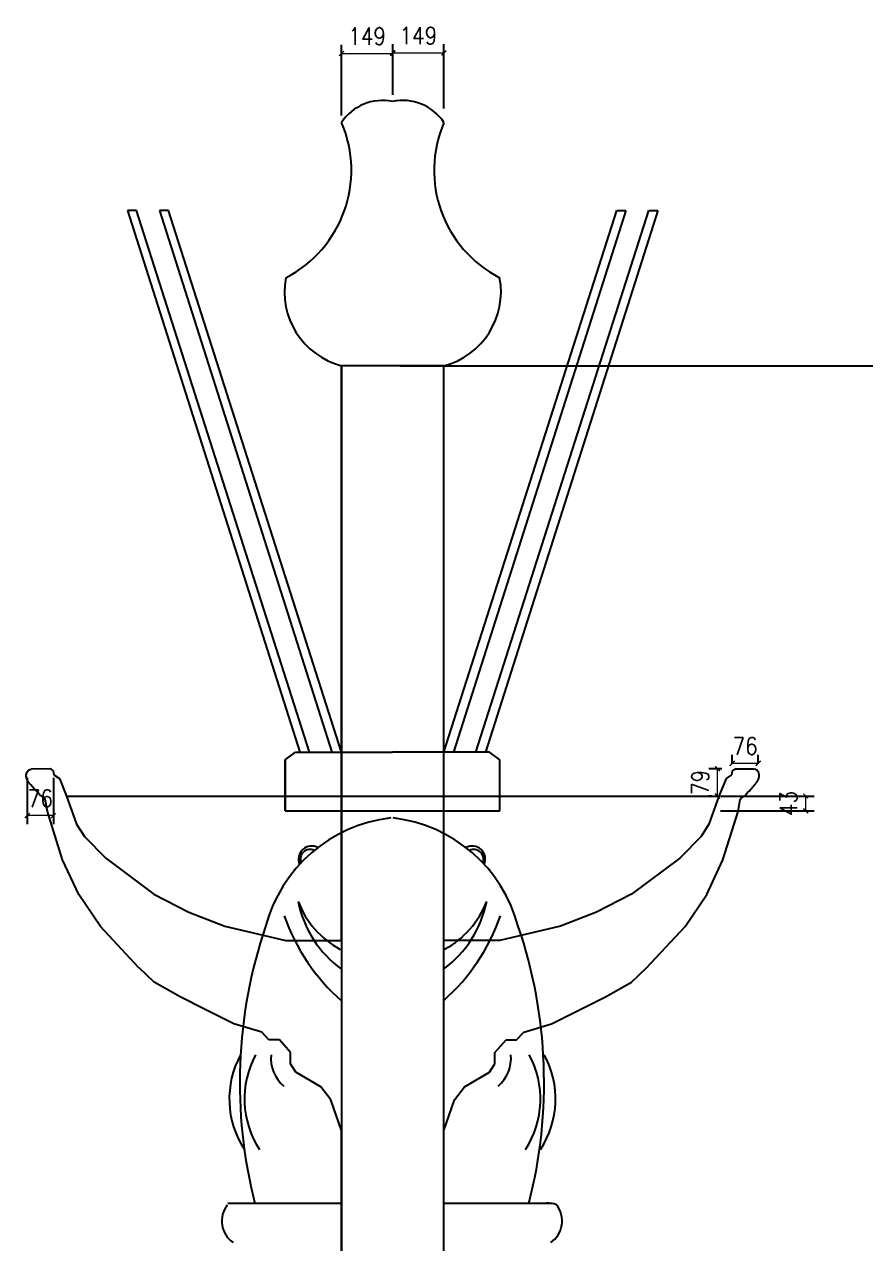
# Model space of a CAD drawing. Header units: millimetres. Extents: x -73920 to 111210, y -48963 to 87920.
# Drawn here: x 63984 to 66422, y 24429 to 27965 of the extents above; entities that cross this region are included whole.
import ezdxf

# ---------------------------------------------------------------- set-up
doc = ezdxf.new("R2010")
doc.units = ezdxf.units.MM
doc.header["$LTSCALE"] = 100
doc.header["$MEASUREMENT"] = 0
doc.linetypes.add('DOT2', pattern=[0.125, 0, -0.125])
doc.layers.add('A-HATCH', color=251, linetype='Continuous')
doc.layers.add('water', color=150, linetype='DOT2')
doc.styles.add('DIM25', font='simplex.shx', dxfattribs={"width": 0.85, "height": 50})
doc.dimstyles.new('DIM25', dxfattribs={"dimtxt": 500, "dimasz": 1, "dimexe": 25, "dimexo": 20, "dimgap": 25, "dimtad": 1, "dimdec": 0, "dimzin": 0, "dimdsep": 46, "dimtxsty": 'DIM25', "dimblk": 'Tick', "dimcen": 0.09, "dimdle": 25, "dimclrd": 256, "dimclre": 256, "dimclrt": 1, "dimadec": 0, "dimazin": 0, "dimtfac": 1, "dimtdec": 0, "dimtix": 1, "dimtmove": 2, "dimatfit": 3, "dimldrblk": 'Tick', "dimfxl": 1, "dimtolj": 1, "dimtzin": 0, "dimlwd": 5, "dimarcsym": 0})

# ---------------------------------------------------------------- blocks, each defined once
blk = doc.blocks.new('Tick')
at = {"const_width": 4}
blk.add_lwpolyline([(-7.1, -7.1), (7.1, 7.1)], dxfattribs=at)
blk = doc.blocks.new('*D297')
at = {"layer": 'A-HATCH', "lineweight": -2, "transparency": 16777216}
for p, q in [((64904.1, 27700.5), (64904.1, 27905.6)), ((65052.6, 27761), (65052.6, 27905.6))]:
    blk.add_line(p, q, dxfattribs=at)
at = {"layer": 'A-HATCH', "lineweight": 5, "transparency": 16777216}
for p, q in [((64903.1, 27880.6), (64902.1, 27880.6)), ((64904.1, 27880.6), (65052.6, 27880.6)), ((65053.6, 27880.6), (65054.6, 27880.6))]:
    blk.add_line(p, q, dxfattribs=at)
at = {"layer": 'DEFPOINTS', "color": 0, "lineweight": 25, "transparency": 16777216}
for p in [(65052.6, 27880.6), (65052.6, 27741), (64904.1, 27680.5)]:
    blk.add_point(p, dxfattribs=at)
at = {"layer": 'A-HATCH', "lineweight": 5, "transparency": 16777216}
blk.add_blockref('Tick', (64904.1, 27880.6), dxfattribs=at)
at = {"layer": 'A-HATCH', "lineweight": 5, "transparency": 16777216, "rotation": 180}
blk.add_blockref('Tick', (65052.6, 27880.6), dxfattribs=at)
at = {"layer": 'A-HATCH', "color": 1, "transparency": 16777216, "insert": (64978.4, 27930.6), "char_height": 50, "attachment_point": 5, "style": 'DIM25'}
blk.add_mtext('\\A1;149', dxfattribs=at)
blk = doc.blocks.new('*D298')
at = {"layer": 'A-HATCH', "lineweight": -2, "transparency": 16777216}
for p, q in [((65052.6, 27760.8), (65052.6, 27907.2)), ((65201.1, 27720.5), (65201.1, 27907.2))]:
    blk.add_line(p, q, dxfattribs=at)
at = {"layer": 'A-HATCH', "lineweight": 5, "transparency": 16777216}
for p, q in [((65051.6, 27882.2), (65050.6, 27882.2)), ((65052.6, 27882.2), (65201.1, 27882.2)), ((65202.1, 27882.2), (65203.1, 27882.2))]:
    blk.add_line(p, q, dxfattribs=at)
at = {"layer": 'DEFPOINTS', "color": 0, "lineweight": 25, "transparency": 16777216}
for p in [(65201.1, 27882.2), (65052.6, 27740.8), (65201.1, 27700.5)]:
    blk.add_point(p, dxfattribs=at)
at = {"layer": 'A-HATCH', "lineweight": 5, "transparency": 16777216}
blk.add_blockref('Tick', (65052.6, 27882.2), dxfattribs=at)
at = {"layer": 'A-HATCH', "lineweight": 5, "transparency": 16777216, "rotation": 180}
blk.add_blockref('Tick', (65201.1, 27882.2), dxfattribs=at)
at = {"layer": 'A-HATCH', "color": 1, "transparency": 16777216, "insert": (65126.9, 27932.2), "char_height": 50, "attachment_point": 5, "style": 'DIM25'}
blk.add_mtext('\\A1;149', dxfattribs=at)
blk = doc.blocks.new('*D299')
at = {"layer": 'A-HATCH', "lineweight": -2, "transparency": 16777216}
for p, q in [((66003.5, 25725.2), (66276, 25725.2)), ((66003.5, 25681.8), (66276, 25681.8))]:
    blk.add_line(p, q, dxfattribs=at)
at = {"layer": 'A-HATCH', "lineweight": 5, "transparency": 16777216}
for p, q in [((66251, 25726.2), (66251, 25727.2)), ((66251, 25681.8), (66251, 25725.2)), ((66251, 25680.8), (66251, 25679.8))]:
    blk.add_line(p, q, dxfattribs=at)
at = {"layer": 'DEFPOINTS', "color": 0, "lineweight": 25, "transparency": 16777216}
for p in [(65983.5, 25725.2), (66251, 25725.2), (65983.5, 25681.8)]:
    blk.add_point(p, dxfattribs=at)
at = {"layer": 'A-HATCH', "lineweight": 5, "transparency": 16777216}
for p, rotation in [((66251, 25725.2), 270), ((66251, 25681.8), 90)]:
    blk.add_blockref('Tick', p, dxfattribs=dict(at, rotation=rotation))
at = {"layer": 'A-HATCH', "color": 1, "transparency": 16777216, "insert": (66201, 25703.5), "char_height": 50, "attachment_point": 5, "rotation": 90, "style": 'DIM25'}
blk.add_mtext('\\A1;43', dxfattribs=at)
blk = doc.blocks.new('*D300')
at = {"layer": 'A-HATCH', "lineweight": -2, "transparency": 16777216}
for p, q in [((66007.6, 25804.3), (65970.1, 25804.3)), ((65979.1, 25725.2), (65970.1, 25725.2))]:
    blk.add_line(p, q, dxfattribs=at)
at = {"layer": 'A-HATCH', "lineweight": 5, "transparency": 16777216}
for p, q in [((65995.1, 25805.3), (65995.1, 25806.3)), ((65995.1, 25725.2), (65995.1, 25804.3)), ((65995.1, 25724.2), (65995.1, 25723.2))]:
    blk.add_line(p, q, dxfattribs=at)
at = {"layer": 'DEFPOINTS', "color": 0, "lineweight": 25, "transparency": 16777216}
for p in [(65995.1, 25804.3), (66027.6, 25804.3), (65999.1, 25725.2)]:
    blk.add_point(p, dxfattribs=at)
at = {"layer": 'A-HATCH', "lineweight": 5, "transparency": 16777216}
for p, rotation in [((65995.1, 25804.3), 270), ((65995.1, 25725.2), 90)]:
    blk.add_blockref('Tick', p, dxfattribs=dict(at, rotation=rotation))
at = {"layer": 'A-HATCH', "color": 1, "transparency": 16777216, "insert": (65945.1, 25764.7), "char_height": 50, "attachment_point": 5, "rotation": 90, "style": 'DIM25'}
blk.add_mtext('\\A1;79', dxfattribs=at)
blk = doc.blocks.new('*D295')
at = {"layer": 'A-HATCH', "lineweight": 5, "transparency": 16777216}
for p, q in [((66036.6, 25820.2), (66035.6, 25820.2)), ((66037.6, 25820.2), (66113.1, 25820.2)), ((66114.1, 25820.2), (66115.1, 25820.2))]:
    blk.add_line(p, q, dxfattribs=at)
at = {"layer": 'A-HATCH', "lineweight": -2, "transparency": 16777216}
for p, q in [((66037.6, 25819.8), (66037.6, 25845.2)), ((66113.1, 25819.8), (66113.1, 25845.2))]:
    blk.add_line(p, q, dxfattribs=at)
at = {"layer": 'DEFPOINTS', "color": 0, "lineweight": 25, "transparency": 16777216}
for p in [(66113.1, 25820.2), (66037.6, 25799.8), (66113.1, 25799.8)]:
    blk.add_point(p, dxfattribs=at)
at = {"layer": 'A-HATCH', "lineweight": 5, "transparency": 16777216}
blk.add_blockref('Tick', (66037.6, 25820.2), dxfattribs=at)
at = {"layer": 'A-HATCH', "lineweight": 5, "transparency": 16777216, "rotation": 180}
blk.add_blockref('Tick', (66113.1, 25820.2), dxfattribs=at)
at = {"layer": 'A-HATCH', "color": 1, "transparency": 16777216, "insert": (66075.4, 25870.2), "char_height": 50, "attachment_point": 5, "style": 'DIM25'}
blk.add_mtext('\\A1;76', dxfattribs=at)
blk = doc.blocks.new('*D296')
at = {"layer": 'A-HATCH', "lineweight": -2, "transparency": 16777216}
for p, q in [((63992.1, 25778.4), (63992.1, 25643.2)), ((64067.7, 25778.4), (64067.7, 25643.2))]:
    blk.add_line(p, q, dxfattribs=at)
at = {"layer": 'A-HATCH', "lineweight": 5, "transparency": 16777216}
for p, q in [((63991.1, 25668.2), (63990.1, 25668.2)), ((64067.7, 25668.2), (63992.1, 25668.2)), ((64068.7, 25668.2), (64069.7, 25668.2))]:
    blk.add_line(p, q, dxfattribs=at)
at = {"layer": 'DEFPOINTS', "color": 0, "lineweight": 25, "transparency": 16777216}
for p in [(63992.1, 25798.4), (64067.7, 25798.4), (63992.1, 25668.2)]:
    blk.add_point(p, dxfattribs=at)
at = {"layer": 'A-HATCH', "lineweight": 5, "transparency": 16777216}
blk.add_blockref('Tick', (63992.1, 25668.2), dxfattribs=at)
at = {"layer": 'A-HATCH', "lineweight": 5, "transparency": 16777216, "rotation": 180}
blk.add_blockref('Tick', (64067.7, 25668.2), dxfattribs=at)
at = {"layer": 'A-HATCH', "color": 1, "transparency": 16777216, "insert": (64029.9, 25718.2), "char_height": 50, "attachment_point": 5, "style": 'DIM25'}
blk.add_mtext('\\A1;76', dxfattribs=at)
blk = doc.blocks.new('*D312')
at = {"layer": 'DEFPOINTS', "color": 0, "linetype": 'ByBlock', "lineweight": 25, "transparency": 16777216}
for p in [(65054.1, 26973.9), (67470, 26973.9), (65054.1, 22521.1)]:
    blk.add_point(p, dxfattribs=at)
at = {"layer": 'water', "linetype": 'ByBlock', "lineweight": -2, "transparency": 16777216}
for p, q in [((65074.1, 26973.9), (67495, 26973.9)), ((65074.1, 22521.1), (67495, 22521.1))]:
    blk.add_line(p, q, dxfattribs=at)
at = {"layer": 'water', "linetype": 'ByBlock', "lineweight": 5, "transparency": 16777216}
blk.add_line((67470, 22522.1), (67470, 26972.9), dxfattribs=at)
for p, rotation in [((67470, 26973.9), 90), ((67470, 22521.1), 270)]:
    blk.add_blockref('Tick', p, dxfattribs=dict(at, rotation=rotation))
at = {"layer": 'water', "color": 1, "linetype": 'ByBlock', "lineweight": 25, "transparency": 16777216, "insert": (67420, 24747.5), "char_height": 50, "attachment_point": 5, "rotation": 90, "style": 'DIM25'}
blk.add_mtext('\\A1;4453', dxfattribs=at)

msp = doc.modelspace()

# ---------------------------------------------------------------- linework, layer by layer
at = {"layer": 'A-HATCH', "color": 4}
for p, q in [((64309.50140309, 27424.82718345), (64282.91661199, 27424.82718345)), ((64282.91661199, 27424.82718345), (64783.02745631, 25852.4332285)), ((64811.01976564, 25852.4332285), (64309.50140309, 27424.82718345)), ((64402.37654116, 27424.82718345), (64375.79175007, 27424.82718345)), ((64375.79175007, 27424.82718345), (64875.90259439, 25852.4332285)), ((64903.89490372, 25852.4332285), (64402.37654116, 27424.82718345)), ((65201.12148201, 25852.4332285), (65702.63984456, 27424.82718345)), ((65729.22463566, 27424.82718345), (65229.11379134, 25852.4332285)), ((65293.99662008, 25852.4332285), (65795.51498264, 27424.82718345)), ((65822.09977373, 27424.82718345), (65321.98892941, 25852.4332285)), ((65702.63984456, 27424.82718345), (65729.22463566, 27424.82718345)), ((65795.51498264, 27424.82718345), (65822.09977373, 27424.82718345)), ((64904.11650217, 25305.78132406), (64904.11650217, 26973.85794779)), ((65201.12148201, 25305.78132406), (65201.12148201, 26973.85799649)), ((64740.69381395, 25830.03900109), (64770.00438153, 25852.4332285)), ((64770.00438153, 25852.4332285), (65052.01262738, 25852.4332285)), ((64783.02745631, 25852.4332285), (64811.01976564, 25852.4332285)), ((64875.90259439, 25852.4332285), (64903.89490372, 25852.4332285)), ((65333.6730356, 25852.4332285), (65051.66478976, 25852.4332285)), ((65229.11379134, 25852.4332285), (65201.12148201, 25852.4332285)), ((65321.98892941, 25852.4332285), (65293.99662008, 25852.4332285)), ((65362.98360318, 25830.03900109), (65333.6730356, 25852.4332285)), ((65362.98360318, 25681.79029124), (65362.98360318, 25830.03900109)), ((63989.08153196, 25787.1300173), (63990.41616934, 25792.26384565)), ((63989.08153196, 25782.92958823), (63989.08153196, 25787.1300173)), ((63990.59362689, 25776.32085408), (63989.08153196, 25782.92958823)), ((63990.41616934, 25792.26384565), (63992.11886683, 25795.80496887)), ((63992.11886683, 25795.80496887), (63995.9669967, 25799.97007798)), ((63995.9669967, 25799.97007798), (63999.86966435, 25802.1053479)), ((63999.86966435, 25802.1053479), (64003.69024566, 25803.30953351)), ((64058.3400386, 25804.28043545), (64003.69024566, 25803.30953351)), ((64062.0793726, 25802.4633097), (64058.3400386, 25804.28043545)), ((64062.0793726, 25802.4633097), (64064.73620156, 25800.55378324)), ((64064.73620156, 25800.55378324), (64067.65467203, 25798.36679009)), ((64067.65467203, 25798.36679009), (64069.55174776, 25786.28442184)), ((64069.55174776, 25786.28442184), (64085.18283508, 25776.21195089)), ((66035.68601267, 25786.28442184), (66020.05492535, 25776.21195089)), ((66037.5830884, 25798.36679009), (66035.68601267, 25786.28442184)), ((66040.50155887, 25800.55378324), (66037.5830884, 25798.36679009)), ((66043.15838784, 25802.4633097), (66040.50155887, 25800.55378324)), ((66043.15838784, 25802.4633097), (66046.89772183, 25804.28043545)), ((66046.89772183, 25804.28043545), (66098.53660976, 25804.19147413)), ((66098.53660976, 25804.19147413), (66101.54751478, 25803.30953351)), ((66105.36809608, 25802.1053479), (66101.54751478, 25803.30953351)), ((66109.27076373, 25799.97007798), (66105.36809608, 25802.1053479)), ((66113.11889361, 25795.80496887), (66109.27076373, 25799.97007798)), ((66114.82159109, 25792.26384565), (66113.11889361, 25795.80496887)), ((66114.64413354, 25776.32085408), (66116.15622847, 25782.92958823)), ((66116.15622847, 25787.1300173), (66114.82159109, 25792.26384565)), ((66116.15622847, 25782.92958823), (66116.15622847, 25787.1300173)), ((63994.94965733, 25766.52842937), (63990.59362689, 25776.32085408)), ((64002.54894176, 25757.45290013), (63994.94965733, 25766.52842937)), ((64012.46430146, 25746.40307861), (64002.54894176, 25757.45290013)), ((64018.46361776, 25739.71735299), (64012.46430146, 25746.40307861)), ((64085.18283508, 25776.21195089), (64106.14506039, 25725.17623506)), ((66020.05492535, 25776.21195089), (65999.09270004, 25725.17623506)), ((66086.77414267, 25739.71735299), (66092.77345898, 25746.40307861)), ((66092.77345898, 25746.40307861), (66102.68881868, 25757.45290013)), ((66102.68881868, 25757.45290013), (66110.2881031, 25766.52842937)), ((66110.2881031, 25766.52842937), (66114.64413354, 25776.32085408)), ((64022.71889688, 25734.97520785), (64018.46361776, 25739.71735299)), ((64029.79734145, 25727.08688594), (64022.71889688, 25734.97520785)), ((64040.0549038, 25721.04939732), (64029.79734145, 25727.08688594)), ((64044.16061981, 25715.14223391), (64040.0549038, 25721.04939732)), ((64050.48532429, 25680.13976073), (64044.16061981, 25715.14223391)), ((64106.14506039, 25725.17623506), (64135.38751922, 25643.93894745)), ((64106.14506039, 25725.17623506), (65999.09270004, 25725.17623506)), ((65999.09270004, 25725.17623506), (65969.85024121, 25643.93894745)), ((66054.75243614, 25680.13976073), (66061.07714062, 25715.14223391)), ((66061.07714062, 25715.14223391), (66065.18285663, 25721.04939732)), ((66065.18285663, 25721.04939732), (66075.44041898, 25727.08688594)), ((66075.44041898, 25727.08688594), (66082.51886356, 25734.97520785)), ((66082.51886356, 25734.97520785), (66086.77414267, 25739.71735299)), ((64094.74444209, 25539.80727618), (64050.48532429, 25680.13976073)), ((64740.69383068, 25681.79026848), (65362.98360318, 25681.79026848)), ((66010.49331834, 25539.80727618), (66054.75243614, 25680.13976073)), ((64135.38751922, 25643.93894745), (64157.95273576, 25607.75894399)), ((65969.85024121, 25643.93894745), (65947.28502467, 25607.75894399)), ((64157.95273576, 25607.75894399), (64219.8002572, 25544.70647301)), ((65947.28502467, 25607.75894399), (65885.43750323, 25544.70647301)), ((64141.40497888, 25438.97060402), (64094.74444209, 25539.80727618)), ((64219.8002572, 25544.70647301), (64359.37782056, 25440.24697581)), ((65885.43750323, 25544.70647301), (65745.85993987, 25440.24697581)), ((65963.83278156, 25438.97060402), (66010.49331834, 25539.80727618)), ((64204.46563166, 25346.29225523), (64141.40497888, 25438.97060402)), ((64359.37782056, 25440.24697581), (64461.19174645, 25388.16287242)), ((65745.85993987, 25440.24697581), (65644.04601398, 25388.16287242)), ((65900.77212877, 25346.29225523), (65963.83278156, 25438.97060402)), ((64461.19174645, 25388.16287242), (64565.46798322, 25347.21593161)), ((65644.04601398, 25388.16287242), (65539.76977721, 25347.21593161)), ((64315.80828673, 25226.58015916), (64204.46563166, 25346.29225523)), ((64565.46798322, 25347.21593161), (64742.25415725, 25305.78132406)), ((65539.76977721, 25347.21593161), (65362.98360318, 25305.78132406)), ((65789.4294737, 25226.58015916), (65900.77212877, 25346.29225523)), ((64742.25415725, 25305.78132406), (64904.11650217, 25305.78132406)), ((65362.98360318, 25305.78132406), (65201.12140423, 25305.78132406)), ((64360.46935289, 25184.47414174), (64316.3618528, 25226.58015916)), ((65745.32197361, 25184.47414174), (65789.4294737, 25226.58015916)), ((64435.4953839, 25142.80796903), (64359.91578682, 25184.47414174)), ((65669.74237654, 25142.80796903), (65745.32197361, 25184.47414174)), ((64506.73778539, 25106.69404285), (64435.4953839, 25142.80796903)), ((65598.49997504, 25106.69404285), (65669.74237654, 25142.80796903)), ((64591.47243612, 25063.74067721), (64506.73778539, 25106.69404285)), ((65513.76532431, 25063.74067721), (65598.49997504, 25106.69404285)), ((64672.32133989, 25039.94567581), (64591.47243612, 25063.74067721)), ((64693.26622498, 25017.97262855), (64672.32133989, 25039.94567581)), ((65411.97153545, 25017.97262855), (65432.91642054, 25039.94567581)), ((65432.91642054, 25039.94567581), (65513.76532431, 25063.74067721)), ((64723.63649715, 25017.97262855), (64693.26622498, 25017.97262855)), ((64756.10115994, 24980.30449084), (64723.63649715, 25017.97262855)), ((65349.13660049, 24980.30449084), (65381.60126328, 25017.97262855)), ((65381.60126328, 25017.97262855), (65411.97153545, 25017.97262855)), ((64756.10115994, 24947.868072), (64756.10115994, 24980.30449084)), ((65349.13660049, 24947.868072), (65349.13660049, 24980.30449084)), ((64771.80999856, 24923.80228428), (64756.10115994, 24947.868072)), ((65333.42776187, 24923.80228428), (65349.13660049, 24947.868072)), ((64844.07018075, 24880.90249384), (64771.80999856, 24923.80228428)), ((65261.16757969, 24880.90249384), (65333.42776187, 24923.80228428)), ((64873.39304784, 24843.23435613), (64844.07018075, 24880.90249384)), ((65231.84471259, 24843.23435613), (65261.16757969, 24880.90249384)), ((64904.11641718, 24753.91759553), (64873.39304784, 24843.23435613)), ((65201.12134325, 24753.91759553), (65231.84471259, 24843.23435613)), ((64904.11641718, 23998.17894593), (64904.11641718, 24753.91759553)), ((65201.12134325, 23998.17894593), (65201.12134325, 24753.91759553))]:
    msp.add_line(p, q, dxfattribs=at)
at = {"layer": 'A-HATCH', "color": 4, "lineweight": 30}
msp.add_line((64740.69381395, 25681.79029124), (64740.69381395, 25830.03900109), dxfattribs=at)
at = {"layer": 'A-HATCH', "color": 4}
for centre, radius, start, end in [((65022.93053955, 27601.26696595), 142.83288517, 78.394385423, 146.2881665844), ((65081.52600608, 27600.27522188), 144.03390926, 33.8674908062, 101.9653866663), ((64581.79265051, 27541.55124925), 350.83745606, 297.2280989394, 23.259314752), ((65523.44533367, 27541.55129795), 350.83745606, 156.740685248, 242.7719010606), ((64960.2589335, 27188.43293183), 221.79809821, 169.3063299139, 255.3375457268), ((65144.97905068, 27188.43298053), 221.79809821, 284.6624542728, 10.6936700861)]:
    msp.add_arc(centre, radius, start, end, dxfattribs=at)
at = {"layer": 'water', "color": 3, "linetype": 'ByBlock', "lineweight": 25}
for p, q in [((65201.12148201, 26973.85799649), (64904.11650217, 26973.85794779)), ((64904.11650217, 26973.85794779), (64904.11650217, 23782.08090967)), ((65201.12133312, 23780.95024496), (65201.12148201, 26973.85799649))]:
    msp.add_line(p, q, dxfattribs=at)
at = {"layer": 'water', "color": 4, "linetype": 'ByBlock'}
for p, q in [((64652.80250821, 24542.52506126), (64573.69066865, 24542.52506126)), ((64904.11641718, 24542.52511162), (64652.80239564, 24542.52511162)), ((65201.12148201, 24543.65014424), (65515.15809479, 24543.65014424))]:
    msp.add_line(p, q, dxfattribs=at)
for centre, radius, start, end in [((65096.89963802, 25236.81417364), 427.72748931, 96.71258858, 165.1163327184), ((65003.61884705, 25236.81417364), 427.72748931, 14.8836672816, 83.28741142), ((64817.23380998, 25542.00360478), 37.95322347, 61.3604106359, 203.6418830705), ((64813.041392, 25541.40820003), 28.51556773, 64.6945655098, 201.2691468374), ((65283.28467509, 25542.00360478), 37.95322347, 336.3581169295, 118.6395893641), ((65287.47709307, 25541.40820003), 28.51556773, 338.7308531626, 115.3054344906), ((65028.99243042, 25516.3585085), 269.11448128, 201.1923970808, 241.3584115716), ((65092.6142982, 25481.65994983), 320.70291453, 191.2537379828, 234.0014679672), ((65010.71528132, 25481.65994983), 320.70291453, 306.4210788507, 348.7462620172), ((65074.33714909, 25516.3585085), 269.11448128, 298.6415884284, 338.8076029192), ((65292.21029498, 25571.13132957), 587.17322873, 199.25828199165, 228.62742030905), ((64811.11928454, 25571.13132957), 587.17322873, 311.621196588, 340.74171800833), ((66021.91306558, 24892.88629628), 1413.22917934, 161.27032814363, 194.35418874559), ((64078.60541949, 24892.88629628), 1413.22917934, 345.64581125441, 18.72967185637), ((64804.95822726, 24964.04581265), 105.80300943, 174.4572302643, 229.7581040346), ((65290.06259557, 24964.04581265), 105.80300943, 310.2418959653, 5.5427697357), ((65502.95419037, 24482.6593681), 61.18408842, 65.4844596993, 94.5557776493), ((64632.74416137, 24491.71715097), 76.36033067, 142.2725441072, 235.346867463), ((65467.7743237, 24491.71715097), 76.36033067, 304.6531325365, 37.7274558928)]:
    msp.add_arc(centre, radius, start, end, dxfattribs=at)
at = {"layer": 'water', "color": 4, "linetype": 'ByBlock', "lineweight": 25}
for centre, start, end in [((64846.10511424, 24845.91793835), 151.360693665, 213.2143029567), ((64889.85222151, 24845.91801469), 151.360693665, 213.2143029567), ((65213.477358, 24845.91801469), 326.7856970434, 28.639306335), ((65257.22446528, 24845.91793835), 326.7856970434, 28.639306335)]:
    msp.add_arc(centre, 267.84412884, start, end, dxfattribs=at)

# ---------------------------------------------------------------- dimensions: what is measured, and where the dimension line sits
at = {"layer": 'A-HATCH', "color": 40}
for base, p1, p2, picture, middle in [((65052.61887749, 27880.56664463), (64904.11655594, 27680.54161753), (65052.61887749, 27740.98037145), '*D297', (64978.36771671, 27930.56664463)), ((65201.12148201, 27882.15547633), (65052.61887749, 27740.77422159), (65201.12148201, 27700.54161753), '*D298', (65126.87017975, 27932.15547633))]:
    dim = msp.add_linear_dim(base=base, p1=p1, p2=p2, dimstyle='DIM25', dxfattribs=at)
    dim.commit()
    dim.dimension.update_dxf_attribs({"geometry": picture, "text_midpoint": middle})
at = {"layer": 'A-HATCH', "color": 4}
for base, p1, p2, picture, middle in [((66113.11889361, 25820.19990171), (66037.5830884, 25799.75399831), (66113.11889361, 25799.75399831), '*D295', (66075.350991, 25870.19990171)), ((63992.11886683, 25668.22046793), (64067.65467203, 25798.36679009), (63992.11886683, 25798.36679009), '*D296', (64029.88676943, 25718.22046793))]:
    dim = msp.add_linear_dim(base=base, p1=p1, p2=p2, dimstyle='DIM25', dxfattribs=at)
    dim.commit()
    dim.dimension.update_dxf_attribs({"geometry": picture, "text_midpoint": middle})
for base, p1, p2, picture, middle in [((65995.13093489, 25804.3137164), (65999.09270004, 25725.17623506), (66027.57930525, 25804.3137164), '*D300', (65945.13093489, 25764.74497573)), ((66250.96802439, 25725.17623506), (65983.47534361, 25681.79029124), (65983.47534361, 25725.17623506), '*D299', (66200.96802439, 25703.48326315))]:
    dim = msp.add_linear_dim(base=base, p1=p1, p2=p2, angle=90, dimstyle='DIM25', dxfattribs=at)
    dim.commit()
    dim.dimension.update_dxf_attribs({"geometry": picture, "text_midpoint": middle})
at = {"layer": 'water', "color": 1, "linetype": 'ByBlock', "lineweight": 25}
dim = msp.add_linear_dim(base=(67470, 26973.85797239), p1=(65054.11641718, 22521.07794055), p2=(65054.11641718, 26973.85797239), angle=90, dimstyle='DIM25', dxfattribs=at)
dim.commit()
dim.dimension.update_dxf_attribs({"geometry": '*D312', "text_midpoint": (67420, 24747.46795647)})

doc.saveas('drawing.dxf')
